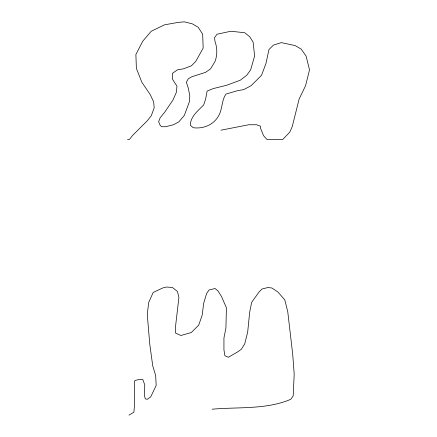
<?xml version="1.0" encoding="UTF-8"?>
<svg xmlns="http://www.w3.org/2000/svg" width="437" height="437" viewBox="0 0 437 437"><rect width="100%" height="100%" fill="white"/><g stroke="black" fill="none" stroke-linecap="round" stroke-linejoin="round"><path stroke-width="0.66" d="M128.959 415.15L133.902 412.184L134.399 406.246L134.399 382.501L134.891 380.518L138.851 379.529L142.806 379.529L144.789 384.97L144.292 394.868L145.281 398.823L147.258 399.32L150.721 396.845L156.167 385.467L155.67 375.574L152.704 365.676L149.733 343.908L147.258 314.23L148.744 302.355L153.196 292.462L162.597 288.01L166.557 287.016L172.489 287.513L177.438 291.468L178.924 297.406L175.461 327.089L175.461 333.027L180.902 335.501L191.291 332.53L198.709 325.112L202.173 315.219L203.658 303.344L206.625 293.451L209.099 289.988L215.037 288.502L218.003 290.976L221.466 296.417L226.415 307.795L225.918 328.078L223.941 337.976L223.941 349.846L224.929 355.784L228.393 357.269L237.794 351.829L241.257 349.354L244.72 343.908L247.686 332.038L249.669 312.247L251.646 302.355L259.065 291.965L262.036 288.999L267.974 287.513L271.929 288.01L277.866 291.965L284.793 299.88L287.759 311.756L292.708 354.298L294.194 374.088L293.2 395.856L290.731 399.32C266.117 409.824 238.132 406.825 212.071 409.212M220.975 130.193L248.68 124.753L256.595 124.753L260.55 126.233L260.55 128.216L263.522 135.634L266.958 139.447L282.766 139.447L289.742 132.171L292.211 126.73L299.137 99.024L305.572 85.668L309.527 69.838L306.064 55.985L301.12 49.059L295.183 45.595L281.33 42.629L273.415 45.104L268.963 49.556L265.991 63.409L261.539 75.279L251.149 85.668L243.731 89.629L237.794 90.617L225.918 94.081C221.215 101.116 222.668 109.84 218.003 116.837C212.89 125.206 202.795 129.03 193.269 127.719L190.303 125.244C190.472 116.482 198.048 110.725 203.658 104.962L205.636 99.024L207.122 91.109L213.059 88.635L226.912 85.171L240.268 80.228L246.697 75.279L250.658 69.838L254.613 55.985L253.132 42.132L249.669 36.692L244.72 32.731L230.867 31.251L217.014 34.217L214.54 37.68L215.037 41.641A28.722 28.722 0 0 1 215.037 61.426L210.585 68.849L205.636 72.313L191.783 76.765L188.32 78.742L186.342 82.205L188.32 88.143L189.805 96.058L189.314 101.996L184.365 115.352L178.924 121.781L173.478 124.753L165.563 126.73L161.608 126.73L160.122 125.244L158.642 121.781L160.122 117.826L164.574 112.385L172.986 100.013L176.45 92.098L176.941 86.165L172.489 79.239L172.489 73.301L177.438 69.838L183.376 68.849L191.291 65.878L195.743 61.426L203.161 48.07L202.67 34.217L198.218 27.291L192.28 23.827L184.365 21.85L178.427 22.347L164.574 24.816L151.218 31.251L142.806 41.144L135.88 54.499L136.377 68.352L141.817 82.205L150.23 94.572L153.693 101.996L154.185 107.928L151.218 115.849L147.258 120.792L132.422 135.634L129.45 139.447L127.473 139.447"/></g></svg>
